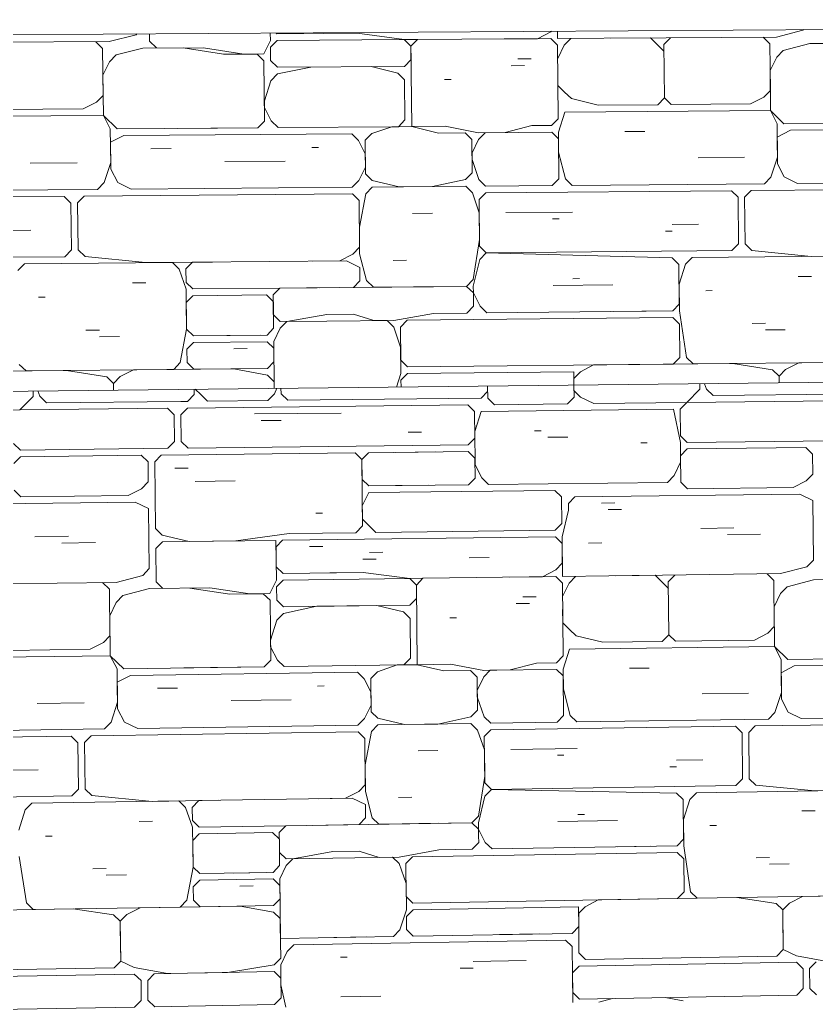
# Model space of a CAD drawing. Header units: inches. Extents: x 205 to 211, y -138 to -29.
# Drawn here: x 208.6042 to 208.6687, y -73.066 to -72.9857 of the extents above; entities that cross this region are included whole.
import ezdxf

# ---------------------------------------------------------------- set-up
doc = ezdxf.new("R2010")
doc.units = ezdxf.units.IN
doc.header["$MEASUREMENT"] = 0
for name, color, linetype, lineweight in [('A-WALL', 113, 'Continuous', 13), ('A-WALL-PATT', 111, 'Continuous', 13), ('L-SITE-WALL', 31, 'Continuous', 13)]:
    doc.layers.add(name, color=color, linetype=linetype, lineweight=lineweight)

# ---------------------------------------------------------------- blocks, each defined once
blk = doc.blocks.new('FP_105-160')
at = {"layer": 'A-WALL-PATT', "lineweight": 9}
for p, q in [((71.699528, -72.987461), (71.701699, -72.986903)), ((71.701699, -72.986903), (71.701757, -72.986843)), ((71.702786, -72.986836), (71.702794, -72.98744)), ((71.712572, -72.987375), (71.712565, -72.986772)), ((71.713048, -72.986769), (71.713108, -72.986828)), ((71.713108, -72.986828), (71.715277, -72.986814)), ((71.719611, -72.986785), (71.715277, -72.986814)), ((71.716903, -72.986803), (71.719611, -72.986785)), ((71.719611, -72.986785), (71.723404, -72.987302)), ((71.734201, -72.987231), (71.735274, -72.986682)), ((71.735332, -72.986623), (71.735274, -72.986682)), ((71.735818, -72.98722), (71.735812, -72.98662)), ((71.75355, -72.987102), (71.755689, -72.986548)), ((71.755689, -72.986548), (71.755747, -72.986489)), ((71.685887, -72.987552), (71.699528, -72.987461)), ((71.698439, -72.987469), (71.69899, -72.988009)), ((71.702794, -72.98744), (71.703344, -72.98798)), ((71.712042, -72.988464), (71.712572, -72.987375)), ((71.712578, -72.987918), (71.713114, -72.987371)), ((71.723404, -72.987302), (71.713114, -72.987371)), ((71.723404, -72.987302), (71.724485, -72.987295)), ((71.723404, -72.987302), (71.72395, -72.987841)), ((71.72395, -72.987841), (71.724485, -72.987295)), ((71.72395, -72.987841), (71.724016, -72.994342)), ((71.723961, -72.988925), (71.72395, -72.987841)), ((71.735279, -72.987223), (71.724485, -72.987295)), ((71.731505, -72.987249), (71.734201, -72.987231)), ((71.735279, -72.987223), (71.735823, -72.987761)), ((71.743352, -72.98717), (71.735818, -72.98722)), ((71.735823, -72.987761), (71.735876, -72.993711)), ((71.736361, -72.987757), (71.735832, -72.988843)), ((71.736361, -72.987757), (71.736895, -72.987213)), ((71.740125, -72.987191), (71.75355, -72.987102)), ((71.744436, -72.988244), (71.743352, -72.98717)), ((71.744431, -72.987703), (71.744964, -72.987159)), ((71.744431, -72.987703), (71.744466, -72.992025)), ((71.752478, -72.987109), (71.753018, -72.987645)), ((71.753018, -72.987645), (71.753046, -72.991423)), ((71.756232, -72.987624), (71.754093, -72.988178)), ((71.761048, -72.987591), (71.756232, -72.987624)), ((71.69899, -72.988009), (71.699038, -72.991817)), ((71.700086, -72.988546), (71.699548, -72.989093)), ((71.702256, -72.987987), (71.700086, -72.988546)), ((71.707149, -72.987954), (71.702256, -72.987987)), ((71.705519, -72.987965), (71.708785, -72.988487)), ((71.707149, -72.987954), (71.710414, -72.988475)), ((71.708785, -72.988487), (71.711499, -72.988468)), ((71.710414, -72.988475), (71.712042, -72.988464)), ((71.711499, -72.988468), (71.712048, -72.989007)), ((71.712578, -72.987918), (71.71259, -72.989004)), ((71.754094, -72.988178), (71.753562, -72.988721)), ((71.699548, -72.989093), (71.699017, -72.990185)), ((71.712048, -72.989007), (71.712103, -72.993892)), ((71.71259, -72.989004), (71.713139, -72.989543)), ((71.713139, -72.989543), (71.723426, -72.989471)), ((71.723961, -72.988925), (71.723426, -72.989471)), ((71.732065, -72.989411), (71.733143, -72.989403)), ((71.732599, -72.988866), (71.733677, -72.988858)), ((71.753562, -72.988721), (71.753034, -72.989804)), ((71.699017, -72.990185), (71.699058, -72.993447)), ((71.712609, -72.990632), (71.713145, -72.990085)), ((71.713145, -72.990085), (71.715849, -72.989524)), ((71.715849, -72.989524), (71.720722, -72.98949)), ((71.720722, -72.98949), (71.722891, -72.990017)), ((71.722891, -72.990017), (71.723437, -72.990555)), ((71.735842, -72.989925), (71.735852, -72.991007)), ((71.753034, -72.989804), (71.753057, -72.993041)), ((71.712609, -72.990632), (71.712085, -72.992264)), ((71.72347, -72.993805), (71.723437, -72.990555)), ((71.726679, -72.990532), (71.727219, -72.990528)), ((71.735852, -72.991007), (71.736395, -72.991544)), ((71.6985, -72.992364), (71.699038, -72.991817)), ((71.736395, -72.991544), (71.736938, -72.992081)), ((71.752514, -72.991966), (71.753046, -72.991423)), ((71.6985, -72.992364), (71.697418, -72.992916)), ((71.712085, -72.992264), (71.712091, -72.992807)), ((71.739096, -72.992605), (71.736938, -72.992081)), ((71.743934, -72.992569), (71.739096, -72.992605)), ((71.744466, -72.992025), (71.743934, -72.992569)), ((71.744466, -72.992025), (71.745008, -72.992561)), ((71.751446, -72.992513), (71.745008, -72.992561)), ((71.752514, -72.991966), (71.751446, -72.992513)), ((71.682143, -72.993575), (71.699058, -72.993447)), ((71.697418, -72.992916), (71.690877, -72.992965)), ((71.699058, -72.993447), (71.70016, -72.994526)), ((71.699058, -72.993447), (71.699616, -72.99453)), ((71.712091, -72.992807), (71.712645, -72.993888)), ((71.73641, -72.993166), (71.735886, -72.994792)), ((71.73641, -72.993166), (71.753057, -72.993041)), ((71.753057, -72.993041), (71.754137, -72.994111)), ((71.753057, -72.993041), (71.753601, -72.994115)), ((71.712103, -72.993892), (71.711567, -72.994438)), ((71.712645, -72.993888), (71.713193, -72.994426)), ((71.722935, -72.994351), (71.72347, -72.993805)), ((71.731576, -72.994825), (71.733727, -72.994268)), ((71.733727, -72.994268), (71.735343, -72.994255)), ((71.735343, -72.994255), (71.735876, -72.993711)), ((71.753601, -72.994115), (71.753621, -72.99681)), ((71.754137, -72.994111), (71.765363, -72.994024)), ((71.699616, -72.99453), (71.69965, -72.997246)), ((71.700711, -72.995065), (71.69963, -72.995617)), ((71.70016, -72.994526), (71.711567, -72.994438)), ((71.700711, -72.995065), (71.719156, -72.994922)), ((71.711567, -72.994438), (71.705054, -72.994488)), ((71.713193, -72.994426), (71.722935, -72.994351)), ((71.719156, -72.994922), (71.719702, -72.995459)), ((71.720243, -72.995455), (71.720778, -72.994909)), ((71.722395, -72.994355), (71.720778, -72.994909)), ((71.724016, -72.994342), (71.722395, -72.994355)), ((71.722395, -72.994355), (71.722935, -72.994351)), ((71.724016, -72.994342), (71.726716, -72.994322)), ((71.726182, -72.994867), (71.724016, -72.994343)), ((71.728341, -72.99485), (71.726182, -72.994867)), ((71.726716, -72.994322), (71.72942, -72.994842)), ((71.728341, -72.99485), (71.728885, -72.995387)), ((71.72942, -72.994842), (71.731576, -72.994825)), ((71.729425, -72.995383), (71.729959, -72.994838)), ((71.735348, -72.994796), (71.729959, -72.994838)), ((71.735348, -72.994796), (71.735891, -72.995332)), ((71.735886, -72.994792), (71.735901, -72.996413)), ((71.741265, -72.99475), (71.742877, -72.994737)), ((71.754676, -72.994646), (71.753609, -72.995193)), ((71.754676, -72.994646), (71.772829, -72.994504)), ((71.69963, -72.995617), (71.699657, -72.99779)), ((71.719702, -72.995459), (71.720255, -72.996538)), ((71.720243, -72.995455), (71.720272, -72.998162)), ((71.728912, -72.998091), (71.728885, -72.995387)), ((71.729425, -72.995383), (71.728896, -72.996469)), ((71.73592, -72.998573), (71.735891, -72.995332)), ((71.753609, -72.995193), (71.753625, -72.997348)), ((71.7029, -72.996134), (71.70453, -72.996121)), ((71.71592, -72.996031), (71.716461, -72.996027)), ((71.720255, -72.996538), (71.720266, -72.997621)), ((71.728896, -72.996469), (71.728901, -72.99701)), ((71.735901, -72.996413), (71.736458, -72.998569)), ((71.693116, -72.997299), (71.696929, -72.997269)), ((71.69965, -72.997246), (71.699127, -72.99888)), ((71.708886, -72.997172), (71.713765, -72.997132)), ((71.728901, -72.99701), (71.729456, -72.998627)), ((71.74719, -72.996862), (71.750943, -72.996831)), ((71.753621, -72.99681), (71.753097, -72.99843)), ((71.753625, -72.997348), (71.754168, -72.998421)), ((71.699657, -72.99779), (71.700214, -72.998871)), ((71.720266, -72.997621), (71.719737, -72.998708)), ((71.720272, -72.998162), (71.720818, -72.998699)), ((71.728377, -72.998636), (71.728912, -72.998091)), ((71.699127, -72.99888), (71.698589, -72.999428)), ((71.700215, -72.998871), (71.701309, -72.999405)), ((71.719737, -72.998708), (71.719202, -72.999254)), ((71.720818, -72.998699), (71.722985, -72.999222)), ((71.725685, -72.9992), (71.728377, -72.998636)), ((71.729456, -72.998627), (71.73, -72.999163)), ((71.735387, -72.999118), (71.73592, -72.998573)), ((71.737001, -72.999104), (71.736458, -72.998569)), ((71.737001, -72.999104), (71.752566, -72.998974)), ((71.753097, -72.99843), (71.752566, -72.998974)), ((71.754168, -72.998421), (71.755242, -72.998951)), ((71.755242, -72.998951), (71.772853, -72.998803)), ((71.682774, -72.999561), (71.698589, -72.999428)), ((71.697508, -72.99998), (71.719208, -72.999795)), ((71.701309, -72.999405), (71.719202, -72.999254)), ((71.719208, -72.999795), (71.719754, -73.000332)), ((71.720289, -72.999786), (71.719777, -73.002496)), ((71.720289, -72.999786), (71.720824, -72.999241)), ((71.728383, -72.999177), (71.720824, -72.999241)), ((71.722985, -72.999222), (71.725685, -72.9992)), ((71.728383, -72.999177), (71.728927, -72.999713)), ((71.728927, -72.999713), (71.729482, -73.001329)), ((71.729472, -73.000249), (71.730005, -72.999704)), ((71.73, -72.999163), (71.735387, -72.999118)), ((71.730005, -72.999704), (71.749891, -72.999535)), ((71.749891, -72.999535), (71.750431, -73.000069)), ((71.751499, -72.999521), (71.750967, -73.000065)), ((71.751499, -72.999521), (71.772856, -72.99934)), ((71.675669, -73.000165), (71.695875, -72.999994)), ((71.695875, -72.999994), (71.696426, -73.000532)), ((71.696426, -73.000532), (71.696475, -73.004332)), ((71.697508, -72.99998), (71.696971, -73.000527)), ((71.696971, -73.000527), (71.697019, -73.004327)), ((71.719754, -73.000332), (71.719794, -73.004119)), ((71.729508, -73.00403), (71.729472, -73.000249)), ((71.750431, -73.000069), (71.75046, -73.003839)), ((71.750967, -73.000065), (71.750995, -73.003834)), ((71.724087, -73.001377), (71.725707, -73.001362)), ((71.729482, -73.001329), (71.729503, -73.00349)), ((71.731637, -73.001311), (71.73702, -73.001264)), ((71.735411, -73.001818), (71.735949, -73.001813)), ((71.745087, -73.002271), (71.747232, -73.002252)), ((71.691007, -73.002752), (71.693187, -73.002733)), ((71.719777, -73.002496), (71.7198, -73.00466)), ((71.744555, -73.002815), (71.745091, -73.00281)), ((71.729503, -73.00349), (71.728995, -73.006735)), ((71.75046, -73.003839), (71.749928, -73.004382)), ((71.750995, -73.003834), (71.751535, -73.004367)), ((71.696475, -73.004332), (71.695938, -73.004879)), ((71.697019, -73.004327), (71.69757, -73.004864)), ((71.718184, -73.005215), (71.719259, -73.004665)), ((71.719794, -73.004119), (71.719259, -73.004665)), ((71.7198, -73.00466), (71.720363, -73.006817)), ((71.730052, -73.004565), (71.729508, -73.00403)), ((71.729518, -73.00511), (71.730052, -73.004565)), ((71.730052, -73.004565), (71.749928, -73.004382)), ((71.745109, -73.004965), (71.730052, -73.004565)), ((71.751535, -73.004367), (71.756354, -73.004861)), ((71.675742, -73.005065), (71.695938, -73.004879)), ((71.69214, -73.006), (71.692678, -73.005452)), ((71.704641, -73.005341), (71.692678, -73.005452)), ((71.69757, -73.004864), (71.702469, -73.005361)), ((71.702469, -73.005361), (71.707896, -73.005311)), ((71.704641, -73.005341), (71.70519, -73.005878)), ((71.705733, -73.005873), (71.706269, -73.005326)), ((71.706269, -73.005326), (71.718724, -73.00521)), ((71.716021, -73.005236), (71.718184, -73.005215)), ((71.718724, -73.00521), (71.719811, -73.005741)), ((71.722506, -73.005175), (71.723586, -73.005165)), ((71.729518, -73.00511), (71.729, -73.007275)), ((71.745109, -73.004965), (71.745649, -73.005499)), ((71.745676, -73.008729), (71.745649, -73.005499)), ((71.746186, -73.005494), (71.745663, -73.007114)), ((71.746186, -73.005494), (71.746718, -73.00495)), ((71.758491, -73.004841), (71.746718, -73.00495)), ((71.756354, -73.004861), (71.761695, -73.004811)), ((71.705752, -73.007498), (71.70519, -73.005878)), ((71.705746, -73.006956), (71.705733, -73.005873)), ((71.719811, -73.005741), (71.719823, -73.006822)), ((71.701402, -73.006998), (71.702489, -73.006987)), ((71.705746, -73.006956), (71.706295, -73.007493)), ((71.719823, -73.006822), (71.719288, -73.007368)), ((71.720363, -73.006817), (71.720909, -73.007352)), ((71.728462, -73.00728), (71.728995, -73.006735)), ((71.737068, -73.006658), (71.737606, -73.006653)), ((71.745663, -73.007114), (71.74568, -73.009267)), ((71.755296, -73.006484), (71.756365, -73.006474)), ((71.705791, -73.010746), (71.705752, -73.007498)), ((71.706295, -73.007493), (71.713339, -73.007425)), ((71.713339, -73.007425), (71.712804, -73.007971)), ((71.728462, -73.00728), (71.713339, -73.007425)), ((71.719288, -73.007368), (71.715503, -73.007404)), ((71.716585, -73.007394), (71.718207, -73.007378)), ((71.720909, -73.007352), (71.728462, -73.00728)), ((71.724148, -73.007321), (71.725766, -73.007306)), ((71.729006, -73.007814), (71.728462, -73.00728)), ((71.729, -73.007274), (71.729006, -73.007814)), ((71.729011, -73.008354), (71.729006, -73.007814)), ((71.729006, -73.007814), (71.729555, -73.008888)), ((71.73546, -73.007212), (71.740297, -73.007166)), ((71.747811, -73.007632), (71.748346, -73.007627)), ((71.693803, -73.008155), (71.694347, -73.00815)), ((71.705765, -73.008581), (71.706301, -73.008034)), ((71.705765, -73.008581), (71.705791, -73.010746)), ((71.712262, -73.007976), (71.706301, -73.008034)), ((71.712262, -73.007976), (71.71281, -73.008512)), ((71.712804, -73.007971), (71.712816, -73.009053)), ((71.712834, -73.010675), (71.71281, -73.008512)), ((71.712816, -73.009053), (71.71281, -73.008512)), ((71.729011, -73.008354), (71.729016, -73.008893)), ((71.745676, -73.008729), (71.745144, -73.009273)), ((71.712816, -73.009053), (71.712822, -73.009594)), ((71.71391, -73.010124), (71.717149, -73.009551)), ((71.717149, -73.009551), (71.719311, -73.009529)), ((71.719311, -73.009529), (71.720937, -73.010053)), ((71.725788, -73.009465), (71.722556, -73.010037)), ((71.728483, -73.009438), (71.725788, -73.009465)), ((71.729016, -73.008893), (71.728483, -73.009438)), ((71.729555, -73.008888), (71.730099, -73.009422)), ((71.730099, -73.009422), (71.745144, -73.009273)), ((71.740315, -73.009321), (71.742999, -73.009294)), ((71.74568, -73.009268), (71.746246, -73.013028)), ((71.712822, -73.009594), (71.713369, -73.010129)), ((71.713369, -73.010129), (71.717155, -73.010091)), ((71.713375, -73.01067), (71.71391, -73.010124)), ((71.722556, -73.010037), (71.717155, -73.010091)), ((71.720937, -73.010053), (71.722017, -73.010042)), ((71.722017, -73.010042), (71.722562, -73.010577)), ((71.723102, -73.010572), (71.723636, -73.010026)), ((71.723636, -73.010026), (71.745148, -73.009811)), ((71.745148, -73.009811), (71.745689, -73.010344)), ((71.74571, -73.013033), (71.745689, -73.010344)), ((71.751579, -73.010284), (71.752649, -73.010273)), ((71.697646, -73.010828), (71.698733, -73.010817)), ((71.705281, -73.013457), (71.705791, -73.010746)), ((71.705791, -73.010746), (71.70634, -73.011282)), ((71.712299, -73.011221), (71.712834, -73.010675)), ((71.713375, -73.01067), (71.712846, -73.011756)), ((71.722562, -73.010577), (71.723118, -73.012191)), ((71.723102, -73.010572), (71.723129, -73.01327)), ((71.752653, -73.010811), (71.754258, -73.010795)), ((71.69874, -73.011359), (71.70037, -73.011343)), ((71.70581, -73.01237), (71.706346, -73.011823)), ((71.70634, -73.011282), (71.712299, -73.011221)), ((71.706346, -73.011823), (71.712305, -73.011762)), ((71.70905, -73.011254), (71.711758, -73.011227)), ((71.712305, -73.011762), (71.712852, -73.012297)), ((71.712846, -73.011756), (71.712889, -73.015539)), ((71.70581, -73.01237), (71.705823, -73.013452)), ((71.709604, -73.01233), (71.710687, -73.012319)), ((71.712864, -73.013378), (71.712852, -73.012297)), ((71.723118, -73.012191), (71.72314, -73.014349)), ((71.705281, -73.013457), (71.704745, -73.014004)), ((71.705823, -73.013452), (71.706372, -73.013987)), ((71.712864, -73.013378), (71.712329, -73.013924)), ((71.723129, -73.01327), (71.723674, -73.013804)), ((71.738742, -73.013645), (71.749999, -73.013526)), ((71.74571, -73.013033), (71.745179, -73.013577)), ((71.746246, -73.013028), (71.746786, -73.01356)), ((71.746786, -73.01356), (71.75855, -73.013435)), ((71.749999, -73.013526), (71.753212, -73.014029)), ((71.754281, -73.014018), (71.755346, -73.013469)), ((71.755346, -73.013469), (71.763351, -73.013385)), ((71.684619, -73.014217), (71.696056, -73.014096)), ((71.692241, -73.013594), (71.692792, -73.01413)), ((71.692792, -73.01413), (71.704745, -73.014004)), ((71.696056, -73.014096), (71.699324, -73.014603)), ((71.70041, -73.014591), (71.701489, -73.014038)), ((71.701489, -73.014038), (71.709623, -73.013952)), ((71.706372, -73.013987), (71.712329, -73.013924)), ((71.709623, -73.013952), (71.712335, -73.014464)), ((71.72314, -73.014349), (71.722792, -73.015432)), ((71.723146, -73.014889), (71.72368, -73.014343)), ((71.723674, -73.013804), (71.745179, -73.013577)), ((71.72368, -73.014343), (71.737135, -73.0142)), ((71.737135, -73.0142), (71.737145, -73.015277)), ((71.73714, -73.014738), (71.737673, -73.014194)), ((71.737673, -73.014194), (71.738742, -73.013645)), ((71.753212, -73.014029), (71.75375, -73.01456)), ((71.754281, -73.014018), (71.75375, -73.01456)), ((71.699324, -73.014603), (71.699874, -73.015138)), ((71.70041, -73.014591), (71.699874, -73.015138)), ((71.699874, -73.015138), (71.699881, -73.015679)), ((71.699874, -73.015138), (71.699881, -73.015679)), ((71.712335, -73.014464), (71.712883, -73.014999)), ((71.712889, -73.015539), (71.712883, -73.014999)), ((71.723151, -73.015428), (71.723146, -73.014889)), ((71.737145, -73.015277), (71.73714, -73.014738)), ((71.75375, -73.01456), (71.753754, -73.015097)), ((71.75375, -73.01456), (71.753754, -73.015097)), ((71.753754, -73.015097), (71.753754, -73.015097)), ((71.699881, -73.015679), (71.699881, -73.015679)), ((71.712889, -73.015539), (71.712889, -73.015539)), ((71.723151, -73.015428), (71.723151, -73.015428)), ((71.737145, -73.015277), (71.737145, -73.015277)), ((71.737145, -73.015277), (71.737145, -73.015277))]:
    blk.add_line(p, q, dxfattribs=at)
blk = doc.blocks.new('FP_106-160')
at = {"layer": 'A-WALL-PATT', "lineweight": 9}
for p, q in [((71.747338, -73.015601), (71.747335, -73.015167)), ((71.747726, -73.015162), (71.747873, -73.015596)), ((71.693364, -73.016188), (71.693358, -73.01575)), ((71.693755, -73.015745), (71.693908, -73.016182)), ((71.706391, -73.015609), (71.706396, -73.016046)), ((71.706938, -73.016041), (71.706494, -73.015608)), ((71.712894, -73.015976), (71.713108, -73.015536)), ((71.713434, -73.01597), (71.71343, -73.015533)), ((71.713434, -73.01597), (71.713981, -73.016504)), ((71.729627, -73.016333), (71.73016, -73.015788)), ((71.730165, -73.016327), (71.730155, -73.015352)), ((71.737145, -73.015277), (71.737154, -73.01625)), ((71.737145, -73.015277), (71.737149, -73.015712)), ((71.737149, -73.015712), (71.737691, -73.016245)), ((71.747338, -73.015601), (71.746276, -73.016688)), ((71.747873, -73.015596), (71.748413, -73.016127)), ((71.693364, -73.016188), (71.69229, -73.017283)), ((71.693908, -73.016182), (71.694459, -73.016718)), ((71.694459, -73.016718), (71.705318, -73.016599)), ((71.705861, -73.016593), (71.705318, -73.016599)), ((71.706396, -73.016046), (71.705861, -73.016593)), ((71.706938, -73.016041), (71.707486, -73.016575)), ((71.707486, -73.016575), (71.712359, -73.016522)), ((71.712894, -73.015976), (71.712359, -73.016522)), ((71.713981, -73.016504), (71.729627, -73.016333)), ((71.730165, -73.016327), (71.730708, -73.01686)), ((71.737154, -73.01625), (71.736621, -73.016794)), ((71.737691, -73.016245), (71.738769, -73.016771)), ((71.738769, -73.016771), (71.746276, -73.016688)), ((71.745744, -73.017231), (71.746276, -73.016688)), ((71.746276, -73.016688), (71.758038, -73.016558)), ((71.748413, -73.016127), (71.759101, -73.01601)), ((71.684663, -73.017367), (71.69229, -73.017283)), ((71.69229, -73.017283), (71.704241, -73.017151)), ((71.704789, -73.017686), (71.704241, -73.017151)), ((71.705867, -73.017134), (71.705331, -73.01768)), ((71.705867, -73.017134), (71.728555, -73.016883)), ((71.711289, -73.017614), (71.718316, -73.017536)), ((71.728555, -73.016883), (71.729099, -73.017416)), ((71.729099, -73.017416), (71.72912, -73.01957)), ((71.729637, -73.01741), (71.729114, -73.019032)), ((71.729637, -73.01741), (71.745209, -73.017237)), ((71.730708, -73.01686), (71.736621, -73.016794)), ((71.745209, -73.017237), (71.745766, -73.019917)), ((71.745744, -73.017231), (71.745762, -73.01938)), ((71.704815, -73.019848), (71.704789, -73.017686)), ((71.705331, -73.01768), (71.705357, -73.019842)), ((71.711836, -73.018148), (71.713459, -73.01813)), ((71.723728, -73.019093), (71.724806, -73.019081)), ((71.729114, -73.019032), (71.72914, -73.021724)), ((71.733955, -73.018977), (71.734492, -73.018971)), ((71.70428, -73.020395), (71.704815, -73.019848)), ((71.705357, -73.019842), (71.705906, -73.020376)), ((71.72912, -73.01957), (71.728587, -73.020115)), ((71.735034, -73.019503), (71.736645, -73.019484)), ((71.742551, -73.019954), (71.743087, -73.019948)), ((71.745762, -73.01938), (71.746301, -73.019911)), ((71.745766, -73.019917), (71.745779, -73.021528)), ((71.746301, -73.019911), (71.75806, -73.019776)), ((71.691782, -73.019997), (71.692333, -73.020532)), ((71.692333, -73.020532), (71.70428, -73.020395)), ((71.703744, -73.020941), (71.71943, -73.020759)), ((71.728587, -73.020115), (71.705906, -73.020376)), ((71.71943, -73.020759), (71.719976, -73.021292)), ((71.719976, -73.021292), (71.720509, -73.020747)), ((71.720509, -73.020747), (71.728592, -73.020653)), ((71.722667, -73.020722), (71.7259, -73.020684)), ((71.728592, -73.020653), (71.729135, -73.021185)), ((71.745775, -73.020991), (71.746306, -73.020448)), ((71.755929, -73.020337), (71.746306, -73.020448)), ((71.756466, -73.020867), (71.755929, -73.020337)), ((71.691803, -73.021621), (71.69234, -73.021073)), ((71.702117, -73.02096), (71.69234, -73.021073)), ((71.702666, -73.021494), (71.702117, -73.02096)), ((71.702686, -73.023115), (71.702666, -73.021494)), ((71.703209, -73.021488), (71.703744, -73.020941)), ((71.703209, -73.021488), (71.703274, -73.026888)), ((71.719993, -73.022909), (71.719976, -73.021292)), ((71.719976, -73.021292), (71.720032, -73.026679)), ((71.729135, -73.021185), (71.729151, -73.0228)), ((71.745779, -73.021528), (71.745252, -73.022608)), ((71.745775, -73.020991), (71.745792, -73.023139)), ((71.756478, -73.022475), (71.756466, -73.020867)), ((71.704841, -73.022009), (71.705925, -73.021996)), ((71.72914, -73.021724), (71.729689, -73.022793)), ((71.702151, -73.023662), (71.702686, -73.023115)), ((71.70648, -73.02307), (71.709728, -73.023031)), ((71.720538, -73.023441), (71.719993, -73.022909)), ((71.729151, -73.0228), (71.728618, -73.023344)), ((71.729689, -73.022794), (71.730232, -73.023325)), ((71.730232, -73.023325), (71.744721, -73.023151)), ((71.745252, -73.022608), (71.744721, -73.023151)), ((71.746332, -73.023669), (71.745792, -73.023139)), ((71.754884, -73.023566), (71.755948, -73.023017)), ((71.755948, -73.023017), (71.756478, -73.022475)), ((71.692383, -73.02432), (71.691832, -73.023785)), ((71.701073, -73.024215), (71.702151, -73.023662)), ((71.720015, -73.025064), (71.720543, -73.02398)), ((71.728618, -73.023344), (71.720538, -73.023441)), ((71.720543, -73.02398), (71.73561, -73.023798)), ((71.722694, -73.023415), (71.725388, -73.023383)), ((71.73561, -73.023798), (71.736152, -73.024329)), ((71.754884, -73.023566), (71.746332, -73.023669)), ((71.701622, -73.024748), (71.683134, -73.024973)), ((71.701073, -73.024215), (71.692383, -73.02432)), ((71.701622, -73.024748), (71.702713, -73.025275)), ((71.736152, -73.024329), (71.736171, -73.026478)), ((71.737226, -73.024316), (71.736694, -73.02486)), ((71.755422, -73.024095), (71.737226, -73.024316)), ((71.755422, -73.024095), (71.756493, -73.024618)), ((71.756527, -73.029437), (71.756493, -73.024618)), ((71.702772, -73.030133), (71.702713, -73.025275)), ((71.720027, -73.026141), (71.720015, -73.025064)), ((71.736181, -73.027552), (71.736698, -73.025397)), ((71.736698, -73.025397), (71.736694, -73.02486)), ((71.739376, -73.024827), (71.740448, -73.024814)), ((71.739917, -73.025358), (71.740989, -73.025344)), ((71.716244, -73.025649), (71.716784, -73.025642)), ((71.721116, -73.027204), (71.720027, -73.026141)), ((71.703274, -73.026888), (71.703823, -73.027421)), ((71.720032, -73.026679), (71.719499, -73.027224)), ((71.73564, -73.027022), (71.721116, -73.027204)), ((71.736171, -73.026478), (71.73564, -73.027022)), ((71.747427, -73.026874), (71.750101, -73.026841)), ((71.693513, -73.02755), (71.696229, -73.027516)), ((71.703294, -73.028507), (71.703829, -73.027961)), ((71.705996, -73.027933), (71.703823, -73.027421)), ((71.705454, -73.02794), (71.703829, -73.027961)), ((71.713027, -73.027845), (71.705454, -73.02794)), ((71.709784, -73.027886), (71.705996, -73.027933)), ((71.714102, -73.027292), (71.709784, -73.027886)), ((71.713063, -73.031077), (71.713027, -73.027845)), ((71.713033, -73.028383), (71.713567, -73.027838)), ((71.713567, -73.027838), (71.735644, -73.027559)), ((71.714102, -73.027292), (71.719499, -73.027224)), ((71.735644, -73.027559), (71.736186, -73.028089)), ((71.73621, -73.030774), (71.736181, -73.027552)), ((71.74957, -73.027384), (71.752242, -73.02735)), ((71.695693, -73.028063), (71.698407, -73.028029)), ((71.703294, -73.028507), (71.703327, -73.031204)), ((71.713051, -73.03), (71.713033, -73.028383)), ((71.715733, -73.028349), (71.716813, -73.028335)), ((71.720594, -73.028826), (71.721672, -73.028812)), ((71.7362, -73.0297), (71.736186, -73.028089)), ((71.738332, -73.028062), (71.739404, -73.028049)), ((71.720061, -73.029371), (71.721139, -73.029357)), ((71.728676, -73.02926), (71.730289, -73.029239)), ((71.755997, -73.029979), (71.756527, -73.029437)), ((71.702237, -73.030679), (71.702772, -73.030133)), ((71.713051, -73.03), (71.713598, -73.030531)), ((71.7346, -73.030795), (71.735669, -73.030244)), ((71.7362, -73.0297), (71.735669, -73.030244)), ((71.753867, -73.030543), (71.755997, -73.029979)), ((71.700075, -73.031247), (71.702237, -73.030679)), ((71.703327, -73.031204), (71.703875, -73.031736)), ((71.712535, -73.032161), (71.713063, -73.031077)), ((71.71307, -73.031615), (71.713604, -73.03107)), ((71.713598, -73.030531), (71.715757, -73.030503)), ((71.723849, -73.030936), (71.713604, -73.03107)), ((71.720072, -73.030447), (71.715757, -73.030503)), ((71.717376, -73.030482), (71.720072, -73.030447)), ((71.720072, -73.030447), (71.723849, -73.030936)), ((71.723849, -73.030936), (71.724926, -73.030921)), ((71.723849, -73.030936), (71.724393, -73.031466)), ((71.724393, -73.031466), (71.724926, -73.030921)), ((71.735674, -73.030781), (71.724926, -73.030921)), ((71.731916, -73.03083), (71.7346, -73.030795)), ((71.735674, -73.030781), (71.736215, -73.03131)), ((71.743712, -73.030675), (71.73621, -73.030774)), ((71.736751, -73.031303), (71.737283, -73.03076)), ((71.740499, -73.030718), (71.753867, -73.030543)), ((71.744791, -73.031733), (71.743712, -73.030675)), ((71.744787, -73.031197), (71.745318, -73.030654)), ((71.744787, -73.031197), (71.744822, -73.035484)), ((71.7528, -73.030557), (71.753337, -73.031085)), ((71.753337, -73.031085), (71.753365, -73.034831)), ((71.756538, -73.031043), (71.754408, -73.031606)), ((71.761334, -73.03098), (71.756538, -73.031043)), ((71.686493, -73.031425), (71.700075, -73.031247)), ((71.698991, -73.031261), (71.69954, -73.031794)), ((71.69954, -73.031794), (71.699587, -73.035569)), ((71.702792, -73.031751), (71.700631, -73.032319)), ((71.707664, -73.031686), (71.702792, -73.031751)), ((71.706041, -73.031708), (71.709293, -73.032204)), ((71.707664, -73.031686), (71.710915, -73.032182)), ((71.71307, -73.031615), (71.713082, -73.032692)), ((71.724393, -73.031466), (71.724458, -73.037913)), ((71.724404, -73.032541), (71.724393, -73.031466)), ((71.736215, -73.03131), (71.736268, -73.03721)), ((71.736751, -73.031303), (71.736225, -73.032384)), ((71.754409, -73.031606), (71.753879, -73.032148)), ((71.700631, -73.032319), (71.700096, -73.032865)), ((71.709293, -73.032204), (71.711995, -73.032168)), ((71.710915, -73.032182), (71.712535, -73.032161)), ((71.711995, -73.032168), (71.712542, -73.032699)), ((71.712542, -73.032699), (71.712596, -73.037543)), ((71.713082, -73.032692), (71.713628, -73.033223)), ((71.724404, -73.032541), (71.723871, -73.033086)), ((71.733005, -73.032427), (71.734078, -73.032412)), ((71.753879, -73.032148), (71.753353, -73.033226)), ((71.700096, -73.032865), (71.699567, -73.033951)), ((71.713628, -73.033223), (71.723871, -73.033086)), ((71.713634, -73.033761), (71.716326, -73.033187)), ((71.716326, -73.033187), (71.721178, -73.033122)), ((71.721178, -73.033122), (71.723338, -73.033631)), ((71.723338, -73.033631), (71.723882, -73.034161)), ((71.732473, -73.032971), (71.733547, -73.032956)), ((71.736234, -73.033457), (71.736244, -73.034529)), ((71.753353, -73.033226), (71.753377, -73.036435)), ((71.699567, -73.033951), (71.699608, -73.037186)), ((71.7131, -73.034307), (71.712578, -73.035929)), ((71.7131, -73.034307), (71.713634, -73.033761)), ((71.723915, -73.037384), (71.723882, -73.034161)), ((71.72711, -73.034117), (71.727648, -73.03411)), ((71.736244, -73.034529), (71.736785, -73.035058)), ((71.736785, -73.035058), (71.737326, -73.035587)), ((71.752835, -73.035373), (71.753365, -73.034831)), ((71.699052, -73.036116), (71.699587, -73.035569)), ((71.712578, -73.035929), (71.712584, -73.036467)), ((71.739474, -73.036093), (71.737326, -73.035587)), ((71.744292, -73.036027), (71.739474, -73.036093)), ((71.744822, -73.035484), (71.744292, -73.036027)), ((71.744822, -73.035484), (71.745361, -73.036012)), ((71.751772, -73.035923), (71.745361, -73.036012)), ((71.752835, -73.035373), (71.751772, -73.035923)), ((71.697974, -73.03667), (71.691461, -73.03676)), ((71.699052, -73.036116), (71.697974, -73.03667)), ((71.712584, -73.036467), (71.713136, -73.037535)), ((71.736799, -73.036667), (71.736278, -73.038282)), ((71.736799, -73.036667), (71.753377, -73.036435)), ((71.753377, -73.036435), (71.754451, -73.03749)), ((71.753377, -73.036435), (71.753918, -73.037497)), ((71.682765, -73.037421), (71.699608, -73.037186)), ((71.699608, -73.037186), (71.700705, -73.038249)), ((71.699608, -73.037186), (71.700163, -73.038256)), ((71.712596, -73.037543), (71.712062, -73.038088)), ((71.713136, -73.037535), (71.713682, -73.038065)), ((71.723382, -73.037928), (71.723915, -73.037384)), ((71.735737, -73.037754), (71.736268, -73.03721)), ((71.753918, -73.037497), (71.753937, -73.040169)), ((71.754451, -73.03749), (71.76563, -73.037332)), ((71.700163, -73.038256), (71.700197, -73.04095)), ((71.700705, -73.038249), (71.712062, -73.038088)), ((71.712062, -73.038088), (71.705577, -73.03818)), ((71.713682, -73.038065), (71.723382, -73.037928)), ((71.722844, -73.037936), (71.721235, -73.038496)), ((71.724458, -73.037913), (71.722844, -73.037936)), ((71.722844, -73.037936), (71.723382, -73.037928)), ((71.724458, -73.037913), (71.727147, -73.037875)), ((71.726615, -73.03842), (71.724458, -73.037913)), ((71.728765, -73.038389), (71.726615, -73.038419)), ((71.727147, -73.037875), (71.729839, -73.038374)), ((71.728765, -73.038389), (71.729307, -73.038918)), ((71.729839, -73.038374), (71.731987, -73.038343)), ((71.729844, -73.03891), (71.730376, -73.038366)), ((71.735742, -73.03829), (71.730376, -73.038366)), ((71.731987, -73.038343), (71.734128, -73.037777)), ((71.734128, -73.037777), (71.735737, -73.037754)), ((71.735742, -73.03829), (71.736283, -73.038818)), ((71.736278, -73.038282), (71.736292, -73.03989)), ((71.741634, -73.038206), (71.74324, -73.038183)), ((71.754988, -73.038016), (71.753926, -73.038566)), ((71.754988, -73.038017), (71.773065, -73.03776)), ((71.701253, -73.03878), (71.700177, -73.039334)), ((71.701253, -73.03878), (71.719619, -73.038519)), ((71.719619, -73.038519), (71.720163, -73.039048)), ((71.720163, -73.039048), (71.720713, -73.040115)), ((71.720702, -73.039041), (71.721235, -73.038496)), ((71.720702, -73.039041), (71.72073, -73.041725)), ((71.729333, -73.041599), (71.729307, -73.038918)), ((71.729844, -73.03891), (71.729317, -73.039991)), ((71.736312, -73.042032), (71.736283, -73.038818)), ((71.753926, -73.038566), (71.753941, -73.040704)), ((71.700177, -73.039334), (71.700203, -73.041488)), ((71.703432, -73.039826), (71.705055, -73.039803)), ((71.716397, -73.03964), (71.716936, -73.039632)), ((71.729317, -73.039991), (71.729323, -73.040527)), ((71.736292, -73.03989), (71.736847, -73.042025)), ((71.709393, -73.040816), (71.714251, -73.040746)), ((71.720713, -73.040115), (71.720724, -73.041189)), ((71.729323, -73.040527), (71.729875, -73.042127)), ((71.747533, -73.040262), (71.751271, -73.040208)), ((71.753937, -73.040169), (71.753416, -73.04178)), ((71.753941, -73.040704), (71.754482, -73.041764)), ((71.69369, -73.041044), (71.697487, -73.040989)), ((71.700197, -73.04095), (71.699675, -73.042573)), ((71.700203, -73.041488), (71.700758, -73.042557)), ((71.720724, -73.041189), (71.720197, -73.04227)), ((71.728801, -73.042143), (71.729333, -73.041599)), ((71.720197, -73.04227), (71.719665, -73.042815)), ((71.72073, -73.041725), (71.721274, -73.042254)), ((71.721274, -73.042254), (71.723432, -73.042759)), ((71.72612, -73.042719), (71.728801, -73.042143)), ((71.729875, -73.042127), (71.730417, -73.042655)), ((71.735781, -73.042576), (71.736312, -73.042032)), ((71.737388, -73.042552), (71.736847, -73.042025)), ((71.737388, -73.042552), (71.752887, -73.042322)), ((71.753416, -73.04178), (71.752887, -73.042322)), ((71.754482, -73.041764), (71.755552, -73.042283)), ((71.755552, -73.042283), (71.773088, -73.042022)), ((71.683393, -73.043353), (71.69914, -73.04312)), ((71.699675, -73.042573), (71.69914, -73.04312)), ((71.700758, -73.042557), (71.701848, -73.043079)), ((71.701848, -73.043079), (71.719665, -73.042815)), ((71.720747, -73.043336), (71.72128, -73.042791)), ((71.728806, -73.042679), (71.72128, -73.042791)), ((71.723432, -73.042759), (71.72612, -73.042719)), ((71.728806, -73.042679), (71.729349, -73.043207)), ((71.729349, -73.043207), (71.729901, -73.044807)), ((71.729891, -73.043735), (71.730422, -73.043191)), ((71.730417, -73.042655), (71.735781, -73.042576)), ((71.730422, -73.043191), (71.750224, -73.042896)), ((71.750224, -73.042896), (71.750761, -73.043422)), ((71.751824, -73.042872), (71.751295, -73.043414)), ((71.751824, -73.042872), (71.773091, -73.042555)), ((71.676319, -73.043998), (71.696437, -73.043698)), ((71.696437, -73.043698), (71.696986, -73.044229)), ((71.698064, -73.043674), (71.697528, -73.044221)), ((71.698064, -73.043674), (71.71967, -73.043352)), ((71.71967, -73.043352), (71.720214, -73.04388)), ((71.720214, -73.04388), (71.720254, -73.047636)), ((71.720747, -73.043336), (71.720237, -73.046027)), ((71.729927, -73.047485), (71.729891, -73.043735)), ((71.750761, -73.043422), (71.75079, -73.047161)), ((71.751295, -73.043414), (71.751323, -73.047152)), ((71.696986, -73.044229), (71.697035, -73.047997)), ((71.697528, -73.044221), (71.697577, -73.047988)), ((71.724529, -73.044888), (71.726142, -73.044864)), ((71.729901, -73.044807), (71.729922, -73.04695)), ((71.732047, -73.044774), (71.737407, -73.044693)), ((71.735805, -73.045253), (71.736341, -73.045245)), ((71.74544, -73.045641), (71.747576, -73.045608)), ((71.691591, -73.046465), (71.693761, -73.046432)), ((71.720237, -73.046027), (71.72026, -73.048172)), ((71.74491, -73.046183), (71.745444, -73.046175)), ((71.729922, -73.04695), (71.729416, -73.05017)), ((71.75079, -73.047161), (71.750261, -73.047703)), ((71.751323, -73.047152), (71.75186, -73.047678)), ((71.697035, -73.047997), (71.6965, -73.048543)), ((71.697577, -73.047988), (71.698125, -73.048518)), ((71.720254, -73.047636), (71.719722, -73.04818)), ((71.730468, -73.048012), (71.729927, -73.047485)), ((71.729937, -73.048556), (71.730468, -73.048012)), ((71.730468, -73.048012), (71.750261, -73.047703)), ((71.745461, -73.048312), (71.730468, -73.048012)), ((71.75186, -73.047678), (71.756659, -73.048136)), ((71.756659, -73.048136), (71.761978, -73.048053)), ((71.676391, -73.048857), (71.6965, -73.048543)), ((71.698125, -73.048518), (71.703003, -73.048979)), ((71.706787, -73.04892), (71.719189, -73.048725)), ((71.716497, -73.048767), (71.718651, -73.048733)), ((71.718651, -73.048733), (71.719722, -73.04818)), ((71.719189, -73.048725), (71.720271, -73.049244)), ((71.72026, -73.048172), (71.72082, -73.050308)), ((71.722955, -73.048666), (71.72403, -73.048649)), ((71.729937, -73.048556), (71.729421, -73.050706)), ((71.745461, -73.048312), (71.746, -73.048838)), ((71.746026, -73.052041), (71.746, -73.048838)), ((71.746534, -73.048829), (71.746013, -73.05044)), ((71.746534, -73.048829), (71.747063, -73.048287)), ((71.758787, -73.048103), (71.747063, -73.048287)), ((71.692719, -73.049679), (71.692198, -73.051302)), ((71.692719, -73.049679), (71.693254, -73.049132)), ((71.705165, -73.048945), (71.693254, -73.049132)), ((71.703003, -73.048979), (71.708407, -73.048894)), ((71.705165, -73.048945), (71.705712, -73.049474)), ((71.706272, -73.051077), (71.705712, -73.049474)), ((71.706253, -73.049465), (71.706787, -73.04892)), ((71.706265, -73.05054), (71.706253, -73.049465)), ((71.720271, -73.049244), (71.720282, -73.050316)), ((71.720282, -73.050316), (71.71975, -73.050861)), ((71.72082, -73.050308), (71.721364, -73.050835)), ((71.728885, -73.050714), (71.729416, -73.05017)), ((71.737455, -73.050042), (71.73799, -73.050034)), ((71.746013, -73.05044), (71.74603, -73.052575)), ((71.755605, -73.049753), (71.75667, -73.049736)), ((71.701941, -73.050609), (71.703023, -73.050591)), ((71.706265, -73.05054), (71.706812, -73.051068)), ((71.70631, -73.054298), (71.706272, -73.051077)), ((71.706812, -73.051068), (71.713826, -73.050956)), ((71.713826, -73.050956), (71.713293, -73.051501)), ((71.728885, -73.050714), (71.713826, -73.050956)), ((71.71975, -73.050861), (71.715982, -73.050921)), ((71.717059, -73.050904), (71.718674, -73.050878)), ((71.721364, -73.050835), (71.728885, -73.050714)), ((71.724589, -73.050783), (71.726201, -73.050757)), ((71.729426, -73.051241), (71.728885, -73.050714)), ((71.729421, -73.050706), (71.729426, -73.051241)), ((71.729432, -73.051776), (71.729426, -73.051241)), ((71.729426, -73.051241), (71.729973, -73.052302)), ((71.735853, -73.050603), (71.740669, -73.050525)), ((71.748152, -73.050939), (71.748685, -73.050931)), ((71.694374, -73.051805), (71.694916, -73.051797)), ((71.706285, -73.052151), (71.706818, -73.051605)), ((71.712754, -73.051509), (71.706818, -73.051605)), ((71.712754, -73.051509), (71.713299, -73.052037)), ((71.713293, -73.051501), (71.713305, -73.052573)), ((71.713323, -73.054182), (71.713299, -73.052037)), ((71.713305, -73.052573), (71.713299, -73.052037)), ((71.729432, -73.051776), (71.729437, -73.052311)), ((71.746026, -73.052041), (71.745496, -73.052584)), ((71.706285, -73.052151), (71.70631, -73.054298)), ((71.713305, -73.052573), (71.713311, -73.05311)), ((71.728905, -73.052855), (71.726222, -73.052899)), ((71.729437, -73.052311), (71.728905, -73.052855)), ((71.729973, -73.052302), (71.730515, -73.052829)), ((71.730515, -73.052829), (71.745496, -73.052584)), ((71.740688, -73.052662), (71.74336, -73.052619)), ((71.74603, -73.052576), (71.746594, -73.056301)), ((71.692226, -73.053455), (71.692818, -73.057209)), ((71.713311, -73.05311), (71.713856, -73.053637)), ((71.713856, -73.053637), (71.717626, -73.053575)), ((71.713862, -73.054173), (71.714395, -73.053628)), ((71.714395, -73.053628), (71.71762, -73.053039)), ((71.71762, -73.053039), (71.719773, -73.053004)), ((71.723004, -73.053487), (71.717626, -73.053575)), ((71.719773, -73.053004), (71.721392, -73.053513)), ((71.721392, -73.053513), (71.722467, -73.053496)), ((71.722467, -73.053496), (71.72301, -73.054022)), ((71.726222, -73.052899), (71.723004, -73.053487)), ((71.723547, -73.054013), (71.724079, -73.053469)), ((71.724079, -73.053469), (71.7455, -73.053117)), ((71.7455, -73.053117), (71.746038, -73.053642)), ((71.74606, -73.05631), (71.746038, -73.053642)), ((71.751904, -73.053546), (71.75297, -73.053528)), ((71.6982, -73.054432), (71.699283, -73.054414)), ((71.705802, -73.05699), (71.70631, -73.054298)), ((71.70631, -73.054298), (71.706857, -73.054825)), ((71.71279, -73.054727), (71.713323, -73.054182)), ((71.713862, -73.054173), (71.713335, -73.055254)), ((71.72301, -73.054022), (71.723564, -73.055619)), ((71.723547, -73.054013), (71.723575, -73.056689)), ((71.752974, -73.054061), (71.754571, -73.054034)), ((71.69929, -73.054951), (71.700912, -73.054924)), ((71.706857, -73.054825), (71.71279, -73.054727)), ((71.706863, -73.055362), (71.712797, -73.055263)), ((71.709555, -73.054781), (71.712251, -73.054736)), ((71.712797, -73.055263), (71.713341, -73.05579)), ((71.713335, -73.055254), (71.71339, -73.060076)), ((71.70633, -73.055908), (71.706863, -73.055362)), ((71.70633, -73.055908), (71.706342, -73.05698)), ((71.710107, -73.055844), (71.711185, -73.055826)), ((71.713354, -73.056862), (71.713341, -73.05579)), ((71.723564, -73.055619), (71.723586, -73.057759)), ((71.713354, -73.056862), (71.712821, -73.057407)), ((71.723575, -73.056689), (71.724117, -73.057215)), ((71.724117, -73.057215), (71.745531, -73.056852)), ((71.739121, -73.056961), (71.75033, -73.05677)), ((71.74606, -73.05631), (71.745531, -73.056852)), ((71.746594, -73.0563), (71.747131, -73.056825)), ((71.747131, -73.056825), (71.758846, -73.056626)), ((71.75033, -73.05677), (71.75353, -73.057249)), ((71.754594, -73.057231), (71.755655, -73.05668)), ((71.755655, -73.05668), (71.763626, -73.056545)), ((71.685229, -73.057875), (71.696617, -73.057682)), ((71.692818, -73.057209), (71.693367, -73.057737)), ((71.693367, -73.057737), (71.705269, -73.057535)), ((71.696617, -73.057682), (71.699871, -73.058164)), ((71.700953, -73.058145), (71.702027, -73.05759)), ((71.702027, -73.05759), (71.710126, -73.057453)), ((71.705802, -73.05699), (71.705269, -73.057535)), ((71.706342, -73.05698), (71.706889, -73.057508)), ((71.706889, -73.057508), (71.712821, -73.057407)), ((71.710126, -73.057453), (71.712827, -73.057943)), ((71.724123, -73.05775), (71.737521, -73.057522)), ((71.737521, -73.057522), (71.737531, -73.058589)), ((71.737526, -73.058056), (71.738056, -73.057513)), ((71.738056, -73.057513), (71.739121, -73.056961)), ((71.75353, -73.057249), (71.754066, -73.057772)), ((71.754594, -73.057231), (71.754066, -73.057772)), ((71.699871, -73.058164), (71.700419, -73.058691)), ((71.700953, -73.058145), (71.700419, -73.058691)), ((71.712827, -73.057943), (71.713372, -73.058469)), ((71.713378, -73.059005), (71.713372, -73.058469)), ((71.723586, -73.057759), (71.723065, -73.059373)), ((71.723591, -73.058294), (71.724123, -73.05775)), ((71.723597, -73.058829), (71.723591, -73.058294)), ((71.737531, -73.058589), (71.737526, -73.058056)), ((71.754066, -73.057772), (71.754089, -73.060966)), ((71.754066, -73.057772), (71.75407, -73.058305)), ((71.754089, -73.060966), (71.75407, -73.058305)), ((71.700419, -73.058691), (71.700459, -73.06191)), ((71.700419, -73.058691), (71.700425, -73.059228)), ((71.700459, -73.06191), (71.700425, -73.059228)), ((71.713378, -73.059005), (71.713408, -73.061682)), ((71.723597, -73.058829), (71.723602, -73.059364)), ((71.737536, -73.059123), (71.737006, -73.059666)), ((71.737536, -73.059123), (71.737531, -73.058589)), ((71.737531, -73.058589), (71.737555, -73.061257)), ((71.71339, -73.060076), (71.722533, -73.059917)), ((71.717696, -73.060001), (71.720384, -73.059955)), ((71.722533, -73.059917), (71.723065, -73.059373)), ((71.723602, -73.059364), (71.724145, -73.059889)), ((71.724145, -73.059889), (71.737006, -73.059666)), ((71.731117, -73.059768), (71.73433, -73.059712)), ((71.714473, -73.060593), (71.71394, -73.061138)), ((71.736475, -73.060209), (71.714473, -73.060593)), ((71.736475, -73.060209), (71.737015, -73.060733)), ((71.737015, -73.060733), (71.737056, -73.065273)), ((71.713408, -73.061682), (71.712875, -73.062227)), ((71.71394, -73.061138), (71.713414, -73.062218)), ((71.718251, -73.061597), (71.718789, -73.061588)), ((71.737555, -73.061257), (71.738094, -73.061781)), ((71.738094, -73.061781), (71.753561, -73.061508)), ((71.753561, -73.061508), (71.754089, -73.060966)), ((71.754089, -73.060966), (71.755157, -73.06148)), ((71.755157, -73.06148), (71.757819, -73.061964)), ((71.684211, -73.062734), (71.699925, -73.062456)), ((71.699925, -73.062456), (71.700459, -73.06191)), ((71.700459, -73.06191), (71.701546, -73.062428)), ((71.701546, -73.062428), (71.704254, -73.062916)), ((71.709109, -73.06283), (71.712875, -73.062227)), ((71.713414, -73.062218), (71.713432, -73.063823)), ((71.727927, -73.062495), (71.728999, -73.062476)), ((71.728994, -73.061942), (71.733279, -73.061866)), ((71.737564, -73.062324), (71.737034, -73.062867)), ((71.737564, -73.062324), (71.755161, -73.062012)), ((71.755161, -73.062012), (71.755697, -73.062534)), ((71.756228, -73.062525), (71.756756, -73.061983)), ((71.756228, -73.062525), (71.75624, -73.06412)), ((71.683675, -73.063281), (71.701553, -73.062964)), ((71.701553, -73.062964), (71.7021, -73.06349)), ((71.70264, -73.063481), (71.703174, -73.062935)), ((71.703174, -73.062935), (71.705873, -73.062887)), ((71.704254, -73.062916), (71.709109, -73.06283)), ((71.712881, -73.062763), (71.705873, -73.062887)), ((71.712881, -73.062763), (71.713426, -73.063288)), ((71.713444, -73.064894), (71.713426, -73.063288)), ((71.737034, -73.062867), (71.737049, -73.064467)), ((71.755697, -73.062534), (71.755708, -73.06413)), ((71.7021, -73.06349), (71.70212, -73.065098)), ((71.70264, -73.063481), (71.70266, -73.065088)), ((71.713432, -73.063823), (71.713822, -73.065652)), ((71.75518, -73.064671), (71.755708, -73.06413)), ((71.75624, -73.06412), (71.756775, -73.064642)), ((71.713444, -73.064894), (71.712912, -73.065438)), ((71.718285, -73.064806), (71.721509, -73.064748)), ((71.737049, -73.064467), (71.737588, -73.06499)), ((71.75518, -73.064671), (71.737588, -73.06499)), ((71.744529, -73.064864), (71.745984, -73.065128)), ((71.701586, -73.065644), (71.683713, -73.065968)), ((71.701586, -73.065644), (71.70212, -73.065098)), ((71.70266, -73.065088), (71.703207, -73.065614)), ((71.703207, -73.065614), (71.705905, -73.065565)), ((71.705905, -73.065565), (71.712912, -73.065438)), ((71.73915, -73.065239), (71.740259, -73.064942))]:
    blk.add_line(p, q, dxfattribs=at)

msp = doc.modelspace()

# ---------------------------------------------------------------- linework, layer by layer
at = {"layer": 'A-WALL'}
msp.add_line((208.205275, -72.989525), (208.787879, -72.985699), dxfattribs=at)
at = {"layer": 'L-SITE-WALL'}
for p, q in [((208.787879, -72.985699), (208.200236, -72.989558)), ((208.422897, -73.01772), (208.787754, -73.013778))]:
    msp.add_line(p, q, dxfattribs=at)

# ---------------------------------------------------------------- block references
at = {"layer": 'L-SITE-WALL', "lineweight": 9}
for name in ['FP_105-160', 'FP_106-160']:
    msp.add_blockref(name, (136.911911, 0), dxfattribs=at)

doc.saveas('drawing.dxf')
